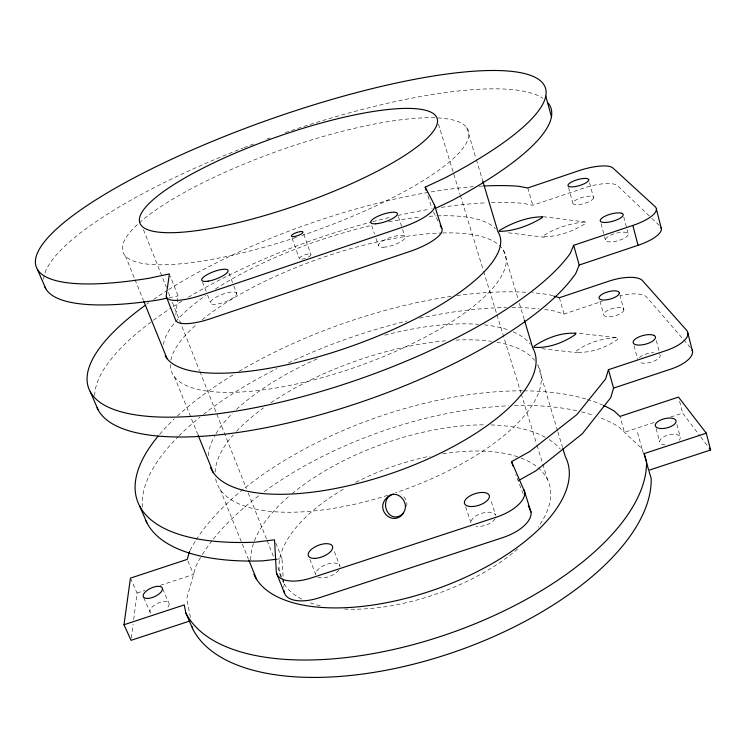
<?xml version="1.0" encoding="UTF-8"?>
<svg xmlns="http://www.w3.org/2000/svg" width="748" height="748" viewBox="0 0 748 748"><rect width="100%" height="100%" fill="white"/><g stroke="black" fill="none" stroke-linecap="round" stroke-linejoin="round"><path stroke-width="0.56" stroke-dasharray="3.74 2.81" d="M406.697 506.312C407.492 501.917 405.435 497.14 401.554 494.849M175.799 314.973L178.089 295.899L170.226 276.021M131.339 638.025L133.097 624.178M133.686 619.559L137.052 593.024L130.909 579.195M623.888 309.822L623.533 310.944A10.435 3.88 -15.2 0 1 607.245 316.722A10.435 3.88 -15.2 0 1 609.508 309.513A10.435 3.88 -15.2 0 1 623.888 309.822L619.952 295.282M593.603 197.827L593.192 198.8A10.762 3.216 -16.1 0 1 576.381 204.756A10.762 3.216 -16.1 0 1 579.036 198.501A10.762 3.216 -16.1 0 1 593.603 197.827L589.377 182.194M491.38 202.614A259.294 84.431 -19.4 0 1 522.936 203.334L532.772 205.289L583.608 188.131A29.219 8.667 -16 0 1 617.558 185.756L650.947 217.509M544.609 309.504A250.795 101.41 -19.4 0 1 554.184 310.972L564.067 314.048L602.449 301.229M137.052 593.024L144.813 590.471M160.324 585.347L193.582 574.38L187.215 559.382M654.098 422.498L624.44 432.279L619.999 416.412M670.573 417.066L682.653 413.074L700.119 436.14M169.123 297.741L178.089 295.899M276.302 559.28L281.977 558.616L283.23 578.157M584.684 221.904C570.247 223.465 555.455 227.897 543.244 235.844L543.039 236.789C557.784 236.817 573.379 231.282 585.871 223.269L586.011 222.334L584.684 221.904L543.319 216.705M616.474 337.638C602.449 338.339 587.676 342.621 576.325 350.999L576.184 352.102C590.378 353.449 606.086 347.614 617.726 339.34L617.811 338.255L616.474 337.638L574.342 332.776M541.954 348.708L577.456 352.738M508.472 232.815L544.301 237.256M552.791 295.797L549.5 294.824A252.067 98.951 -19.4 0 0 532.09 292.711M643.355 453.101L642.018 448.8L618.493 426.687A242.848 116.099 -19.4 0 0 598.494 417.075M651.779 218.304L659.297 225.447M690.413 347.568L646.889 297.339A28.321 10.463 -15.1 0 0 620.41 295.591M700.82 437.066L707.804 446.285M433.41 211.908L438.646 222.193M143.747 597.783L150.067 612.051M162.727 588.947L168.945 603.206M523.207 493.867L515.653 474.559M125.374 255.881L134.584 278.593M135.023 279.668L143.364 300.219M174.377 376.655L197.575 433.821M220.183 489.529L241.894 543.048M242.333 544.114L248.411 559.102M143.466 229.711L166.299 287.12M168.459 292.533L170.609 297.947M172.33 302.286L199.473 370.522M199.912 371.597L246.438 488.575M248.168 492.913L266.69 539.486M267.12 540.57L274.011 557.896M277.891 567.648L281.772 577.391M282.202 578.475L284.782 584.973M275.778 542.936L281.977 558.616M202.484 281.921L207.112 293.871M207.533 294.955L210.469 302.557M309.84 559.308L315.684 574.408A12.884 6.18 -21.6 0 1 327.072 564.179A12.884 6.18 -21.6 0 1 340.013 566.414L333.87 550.182M228.916 272.973L233.46 284.96M233.872 286.054L236.751 293.674A13.96 4.049 -20.6 0 1 217.06 304.118A13.96 4.049 -20.6 0 1 217.023 296.675A13.96 4.049 -20.6 0 1 236.751 293.674M292.057 238.154L299.331 258.546M303.781 234.255L310.981 254.61M371.728 225.69L374.561 234.161M375.973 238.397L378.451 245.802M465.63 506.817L471.147 523.329A12.931 6.246 -17.8 0 1 481.347 513.455A12.931 6.246 -17.8 0 1 495.709 515.25L490.669 499.795M398.422 216.649L402.228 228.336M402.574 229.402L404.995 236.836M427.931 195.808L432.017 208.767M438.468 124.149L460.02 194.405M460.366 195.518L483.292 270.234M483.629 271.346L496.635 313.721M496.981 314.833L520.935 392.896M521.272 394.009L536.671 444.19M537.017 445.303L547.62 479.879M466.724 127.506L476.027 158.567M476.354 159.679L482.338 179.642M503.441 250.113L518.055 298.91M519.383 303.342L524.039 318.863M557.531 430.708L537.812 364.865A171.217 68.741 -19.4 0 1 395.514 492.773M557.868 431.82L562.552 447.444M527.789 187.963L532.772 205.289M559.373 297.741L564.067 314.048M637.53 432.531L642.018 448.8M568.545 187.505L572.846 203.054M599.952 301.089L603.645 314.431M601.065 223.699L604.244 235.489M604.534 236.555L605.403 239.771M634.024 345.66L637.67 359.171M656.136 428.641L659.652 441.666M623.776 216.967L628.32 234.218M656.333 340.536L659.699 353.327M676.921 424.425L680.371 437.524M679.586 401.358L682.653 413.074M190.394 617.334L186.691 598.68L195.92 566.152A242.848 116.099 -19.4 0 1 201.773 555.502M283.296 579.307L283.81 587.348M521.029 458.01A142.073 67.367 -19.4 0 1 538.083 527.172M517.579 549.023A142.073 67.367 -19.4 0 1 344.632 609.059M320.191 605.768A142.073 67.367 -19.4 0 1 308.7 602.243M301.725 599.139A142.073 67.367 -19.4 0 1 282.482 581.093M280.743 576.979A142.073 67.367 -19.4 0 1 345.417 488.014M355.711 482.404A142.073 67.367 -19.4 0 1 430.128 456.093M442.751 453.802A142.073 67.367 -19.4 0 1 519.897 457.58M202.381 554.53A242.848 116.099 -19.4 0 1 212.628 539.981M213.386 539.018A242.848 116.099 -19.4 0 1 260.566 494.372M264.25 491.642A242.848 116.099 -19.4 0 1 508.556 405.818M514.428 405.603A242.848 116.099 -19.4 0 1 577.334 410.876M581.561 411.877A242.848 116.099 -19.4 0 1 594.043 415.505M190.104 550.313A244.035 113.977 -19.4 0 1 195.583 540.739M196.191 539.775A244.035 113.977 -19.4 0 1 522.637 390.811M523.778 390.821A244.035 113.977 -19.4 0 1 586.208 399.095M587.358 399.432A244.035 113.977 -19.4 0 1 602.57 405.051M387.698 495.316A171.217 68.741 -19.4 0 1 215.518 477.953M215.162 472.212A171.217 68.741 -19.4 0 1 233.189 434.99M236.49 431.334A171.217 68.741 -19.4 0 1 263.558 407.894M270.954 402.714A171.217 68.741 -19.4 0 1 446.547 340.733M455.906 340.106A171.217 68.741 -19.4 0 1 491.576 341.34M496.999 342.201A171.217 68.741 -19.4 0 1 534.764 360.414M142.391 507.163A250.795 101.41 -19.4 0 1 178.276 436.58M179.024 435.832A250.795 101.41 -19.4 0 1 199.903 417.216M203.578 414.289A250.795 101.41 -19.4 0 1 276.91 368.596M288.382 362.967A250.795 101.41 -19.4 0 1 407.062 321.023M419.563 318.171A250.795 101.41 -19.4 0 1 506.415 307.522M511.959 307.493A250.795 101.41 -19.4 0 1 539.056 308.859M208.477 455.738A172.068 67.068 -19.4 0 1 214.536 436.224M216.06 433.578A172.068 67.068 -19.4 0 1 232.516 413.233M236.527 409.38A172.068 67.068 -19.4 0 1 318.835 358.124M384.734 335.169A172.068 67.068 -19.4 0 1 478.514 324.323M484.283 324.847A172.068 67.068 -19.4 0 1 509.005 330.205M513.193 331.85A172.068 67.068 -19.4 0 1 530.332 344.202M159.614 434.354A252.067 98.951 -19.4 0 1 174.219 418.983M177.369 416.028A252.067 98.951 -19.4 0 1 234.779 373.86M238.836 371.429A252.067 98.951 -19.4 0 1 451.194 296.395M456.748 295.619A252.067 98.951 -19.4 0 1 527.499 292.375M442.676 232.946A176.93 57.185 -19.4 0 1 408.127 345.688A176.93 57.185 -19.4 0 1 170.553 362.126M170.853 360.218A176.93 57.185 -19.4 0 1 197.257 323.819M202.203 319.686A176.93 57.185 -19.4 0 1 441.451 232.983M94.697 395.627A259.294 84.431 -19.4 0 1 152.508 320.939M153.443 320.247A259.294 84.431 -19.4 0 1 171.077 308.036M173.115 306.708A259.294 84.431 -19.4 0 1 182.456 300.827M188.281 297.311A259.294 84.431 -19.4 0 1 371.719 221.922M372.813 221.632A259.294 84.431 -19.4 0 1 390.998 217.088M397.889 215.508A259.294 84.431 -19.4 0 1 429.408 209.253M441.339 207.346A259.294 84.431 -19.4 0 1 486.555 202.802M146.898 304.109A260.659 81.597 -19.4 0 1 148.805 302.753M153.649 299.378A260.659 81.597 -19.4 0 1 166.757 290.738M168.609 289.579A260.659 81.597 -19.4 0 1 473.138 186.701M479.113 186.271A260.659 81.597 -19.4 0 1 482.759 186.065M163.429 344.548A177.846 55.249 -19.4 0 1 174.78 322.669M175.49 321.836A177.846 55.249 -19.4 0 1 205.775 295.469M215.518 288.915A177.846 55.249 -19.4 0 1 371.812 225.382M388.68 221.819A177.846 55.249 -19.4 0 1 420.47 217.098M429.193 216.34A177.846 55.249 -19.4 0 1 436.075 215.938M437.3 215.892A177.846 55.249 -19.4 0 1 495.447 228.645M43.646 279.256A268.401 64.796 -19.4 0 1 242.866 148.113M243.941 147.693A268.401 64.796 -19.4 0 1 254.75 143.579M266.737 139.156A268.401 64.796 -19.4 0 1 270.009 137.978M285.231 132.639A268.401 64.796 -19.4 0 1 542.889 98.278M139.315 222.811A183.045 43.833 -19.4 0 1 344.398 130.769A183.045 43.833 -19.4 0 1 467.612 140.372A183.045 43.833 -19.4 0 1 301.893 235.48M296.386 237.322A183.045 43.833 -19.4 0 1 138.474 223.559M613.958 233.872A11.837 3.862 -15.4 0 0 606.086 241.015A11.837 3.862 -15.4 0 0 621.691 239.454A11.837 3.862 -15.4 0 0 626.777 232.6L624.954 232.217A11.837 3.862 -15.4 0 0 614.931 233.563M659.82 354.328A11.444 4.628 -14.3 0 1 653.528 361.34A11.444 4.628 -14.3 0 1 639.512 362.341M639.418 357.619A11.444 4.628 -14.3 0 1 653.64 352.617M495.157 518.738A12.931 6.246 -17.8 0 1 476.177 526.349M338.825 570.098A12.884 6.18 -21.6 0 1 328.634 576.755A12.884 6.18 -21.6 0 1 317.657 577.045M305.436 258.331A6.162 1.748 -19.5 0 1 299.752 257.63A6.162 1.748 -19.5 0 1 309.429 253.946A6.162 1.748 -19.5 0 1 306.942 257.761M150.9 613.014A10.425 4.703 -25.1 0 1 160.025 602.402A10.425 4.703 -25.1 0 1 167.636 607.498M665.037 444.901A10.594 4.843 -13.5 0 1 660.914 438.964A10.594 4.843 -13.5 0 1 674.939 434.345A10.594 4.843 -13.5 0 1 679.156 440.254M250.748 560.046A166.664 77.315 -19.4 0 1 290.187 495.288M292.066 493.708A166.664 77.315 -19.4 0 1 485.359 424.836M490.959 424.929A166.664 77.315 -19.4 0 1 545.47 437.365M549.172 439.572A166.664 77.315 -19.4 0 1 560.364 449.193M383.453 247.233A14.016 4.095 -18.5 0 0 404.949 237.967A14.016 4.095 -18.5 0 0 386.81 238.855A14.016 4.095 -18.5 0 0 383.453 247.233"/><path stroke-width="1.12" d="M189.955 620.98L131.05 640.325L123.99 624.748L130.433 578.139L187.215 559.382L189.618 551.267M553.885 296.124L559.373 297.741L608.947 281.154A28.452 10.201 -15.2 0 1 642.495 280.622L686.533 330.186A31.64 12.473 -14.2 0 1 665.617 350.737L608.442 369.708L613.584 388.081L610.761 397.637L582.412 433.662L535.746 470.885L518.701 480.459M608.442 369.708L605.543 379.086L576.848 414.626L529.752 451.521L511.567 461.628L512.932 465.939M483.975 186A260.659 81.597 -19.4 0 1 517.962 186.187L527.789 187.963L578.859 170.694A29.359 8.368 -16.1 0 1 612.874 167.963L655.155 206.682A32.762 10.313 -15.4 0 1 632.845 225.438L573.679 245.316L579.186 265.035L575.829 273.375A259.294 84.431 -19.4 0 1 320.714 414.598A259.294 84.431 -19.4 0 1 97.081 407.763M573.679 245.316L570.228 253.45A260.659 81.597 -19.4 0 1 215.209 414.093A260.659 81.597 -19.4 0 1 145.028 305.464M401.882 514.474C412.522 504.582 396.664 486.265 386.379 498.159C374.841 510.164 393.345 527.303 403.658 512.988M401.367 514.97C387.109 524.18 378.31 498.243 393.467 494.119M435.467 208.374L452.035 200.483A268.401 64.796 -19.4 0 0 548.359 103.224M425.201 187.168L445.041 177.874A269.86 61.504 -19.4 0 0 475.859 71.079A269.86 61.504 -19.4 0 0 95.333 200.174A269.86 61.504 -19.4 0 0 149.161 278.247L169.403 273.927L166.28 295.479A38.662 10.668 -20.7 0 0 201.745 295.105L401.76 227.467A38.84 10.809 -18.4 0 0 434.345 204.728L425.201 187.168L426.22 190.413M579.186 265.035L638.044 245.307A32.585 10.668 -15.2 0 0 661.026 227.439M613.584 388.081L670.46 369.241A31.481 12.781 -14.1 0 0 692.124 349.914M123.99 624.748L184.27 604.917L185.794 612.846L192.638 628.685A242.848 116.099 -19.4 0 0 447.304 654.378A242.848 116.099 -19.4 0 0 651.162 478.196L649.012 471.296M644.112 453.634L706.299 433.176L710.6 449.978L648.703 470.305L644.112 453.634L646.524 461.385A244.035 113.977 -19.4 0 1 440.909 636.361A244.035 113.977 -19.4 0 1 185.794 612.846M166.879 298.2L157.912 300.041A268.401 64.796 -19.4 0 1 44.815 286.783M276.302 559.28L262.67 560.869A250.795 101.41 -19.4 0 1 145.897 520.739M706.299 433.176L678.473 397.095L619.999 416.412L614.071 410.961A244.035 113.977 -19.4 0 0 603.589 405.51M709.207 448.136L710.6 449.978M440.217 225.288L441.788 228.374A38.587 11.36 -18.3 0 1 409.605 251.543L210.871 318.592A38.41 11.22 -20.8 0 1 175.509 319.864L166.365 296.928M511.567 461.628L524.685 491.941L531.024 512.071A35.577 17.316 -17.5 0 1 502.815 537.597L319.368 597.745A35.427 17.101 -21.9 0 1 284.034 590.798M37.4 269.327L45.778 288.719M90.265 391.7L98.082 409.782M139.624 505.947L146.926 522.852M528.266 505.648L531.024 512.071M143.803 301.294L167.056 358.61M198.014 434.897L213.33 472.652M248.841 560.177L256.658 579.438M276.695 573.529L284.474 593.024M434.345 204.728L441.788 228.374M482.675 180.754L497.953 231.787A177.846 55.249 -19.4 0 1 360.097 343.051A177.846 55.249 -19.4 0 1 165.186 355.702M524.367 319.976L532.67 347.698A172.068 67.068 -19.4 0 1 402.256 469.529A172.068 67.068 -19.4 0 1 210.599 467.743M562.879 448.557L565.226 456.374A166.664 77.315 -19.4 0 1 443.873 586.31A166.664 77.315 -19.4 0 1 253.918 574.399M524.086 489.8L524.685 491.941A35.782 16.924 -17.5 0 1 496.176 517.223L311.636 577.849A35.642 16.718 -21.8 0 1 276.283 571.35L274.535 539.804L255.161 542.188A252.067 98.951 -19.4 0 1 158.127 436.131M545.778 96.137L551.472 116.791M632.845 225.438L638.044 245.307M656.398 209.131L661.391 228.794M687.898 333.206L692.555 351.541M192.245 626.665L192.638 628.685M575.614 333.384L575.464 334.468C563.702 342.659 548.078 348.521 533.876 347.296L534.091 346.193C545.881 338.246 561.383 332.149 575.614 333.384M542.281 216.845L542.066 217.771C529.416 225.55 513.979 231.338 499.197 231.366L499.477 230.421C512.165 222.848 527.49 216.864 542.281 216.845M619.344 293.048L618.989 294.142A10.481 3.787 -15.3 0 1 602.617 299.948A10.481 3.787 -15.3 0 1 604.936 292.87A10.481 3.787 -15.3 0 1 619.344 293.048M588.77 179.969L588.349 180.913A10.818 3.114 -16.2 0 1 571.453 186.897A10.818 3.114 -16.2 0 1 574.174 180.801A10.818 3.114 -16.2 0 1 588.77 179.969M621.672 213.255L619.858 212.918A11.903 3.731 -15.6 0 0 600.896 219.042A11.903 3.731 -15.6 0 0 612.677 221.277A11.903 3.731 -15.6 0 0 621.672 213.255M653.883 335.375L652.069 334.824A11.501 4.516 -14.5 0 0 633.715 340.621A11.501 4.516 -14.5 0 0 645.477 344.202A11.501 4.516 -14.5 0 0 653.883 335.375M198.248 230.431A157.576 35.558 -19.4 0 0 436.336 126.188A157.576 35.558 -19.4 0 0 230.627 155.117A157.576 35.558 -19.4 0 0 198.248 230.431M375.655 223.792A14.109 3.899 -18.6 0 0 397.319 214.554A14.109 3.899 -18.6 0 0 379.143 215.714A14.109 3.899 -18.6 0 0 375.655 223.792M208.206 281.136A14.053 3.852 -20.5 0 0 228.093 270.795A14.053 3.852 -20.5 0 0 208.309 274.011A14.053 3.852 -20.5 0 0 208.206 281.136M469.697 506.452A13.006 6.106 -17.8 0 0 489.37 496.999A13.006 6.106 -17.8 0 0 471.623 495.036A13.006 6.106 -17.8 0 0 469.697 506.452M315.011 558.363A12.959 6.04 -21.5 0 0 332.645 546.938A12.959 6.04 -21.5 0 0 313.58 547.751A12.959 6.04 -21.5 0 0 315.011 558.363M294.469 236.536A6.199 1.664 -19.5 0 0 303.024 232.114A6.199 1.664 -19.5 0 0 293.992 233.666A6.199 1.664 -19.5 0 0 294.469 236.536M147.543 598.447A10.472 4.619 -24.9 0 0 162.484 589.153A10.472 4.619 -24.9 0 0 148.385 589.527A10.472 4.619 -24.9 0 0 147.543 598.447M660.736 428.529A10.64 4.759 -13.6 0 0 676.052 421.152A10.64 4.759 -13.6 0 0 660.175 420.217A10.64 4.759 -13.6 0 0 660.736 428.529"/></g></svg>
